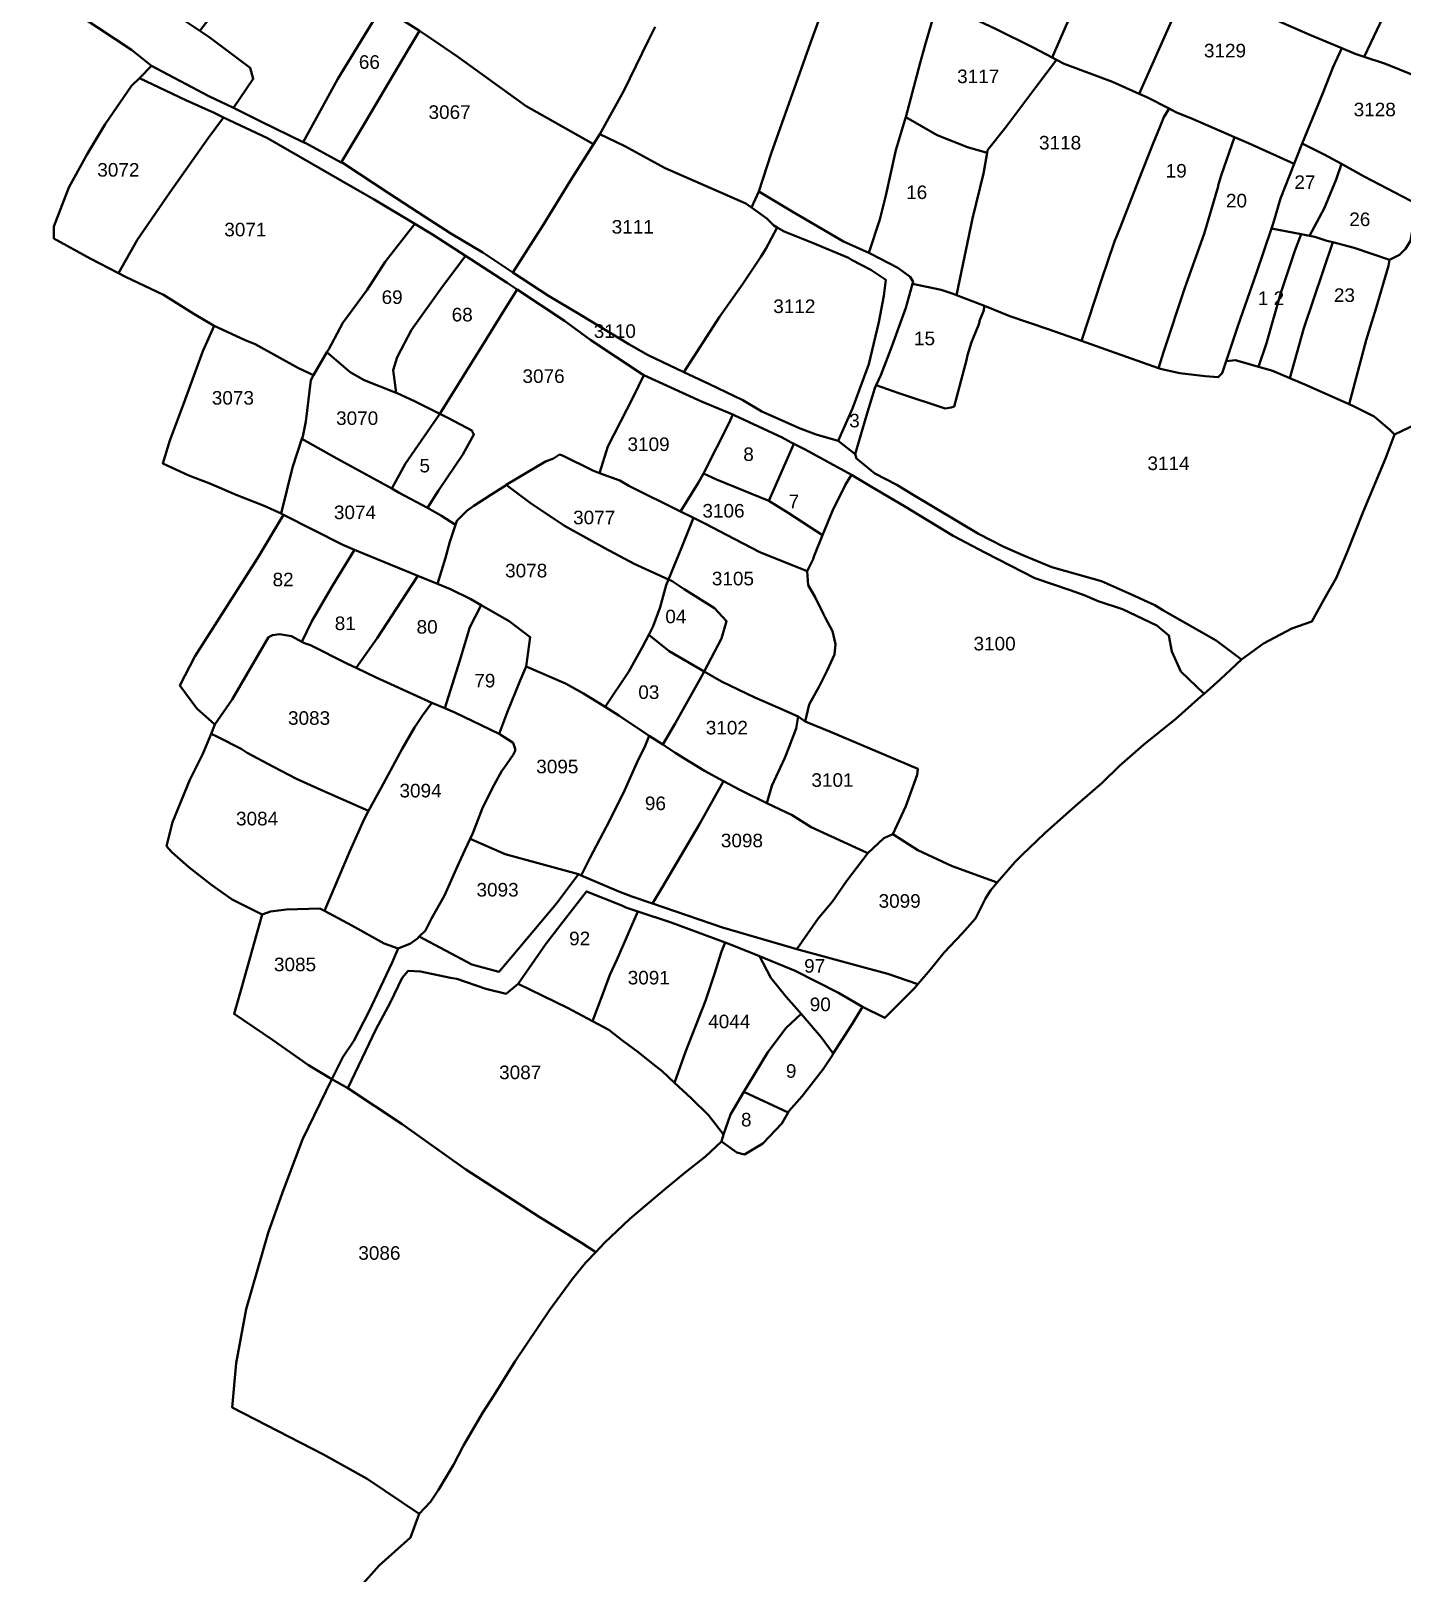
# Model space of a CAD drawing. Header units: inches. Extents: x -210528 to -96779, y -167010 to -59860.
# Drawn here: x -193927 to -180840, y -139259 to -124539 of the extents above; entities that cross this region are included whole.
import ezdxf

# ---------------------------------------------------------------- set-up
doc = ezdxf.new("R2010")
doc.units = ezdxf.units.IN
doc.header["$MEASUREMENT"] = 0
doc.layers.add('PDF7_Geometry', color=9, linetype='Continuous', true_color=0x808080)
doc.layers.add('PDF7_Text', color=7, linetype='Continuous', true_color=0xffffff)
doc.styles.add('PDF Arial', font='arial.ttf')

msp = doc.modelspace()

# ---------------------------------------------------------------- linework, layer by layer
at = {"layer": 'PDF7_Geometry', "color": 1, "lineweight": 40}
for points in [[(-180298, -122728), (-180038, -122881), (-179491, -123197), (-179404, -123322), (-179375, -123475), (-179335, -123584), (-179443, -123686), (-179539, -123820), (-179673, -124079), (-180087, -124903), (-180210, -125154), (-180260, -125133), (-180615, -125009), (-181000, -124855), (-181203, -124788), (-180990, -124338), (-180865, -124050), (-180740, -123734), (-180586, -123370), (-180461, -123063), (-180394, -122900)], [(-184868, -123066), (-184643, -123139), (-184152, -123293), (-184114, -123331), (-184085, -123360), (-183778, -123532), (-183611, -123632), (-183710, -123791), (-184028, -124443), (-184180, -124794), (-184354, -124702), (-184720, -124519), (-185271, -124261), (-185152, -123896), (-184969, -123398)], [(-193788, -123474), (-192919, -124125), (-192592, -124355), (-192314, -124538), (-192227, -124595), (-191833, -124892), (-191804, -124998), (-191994, -125275), (-192227, -125161), (-192775, -124873), (-192967, -124720), (-193284, -124509), (-193553, -124336), (-193813, -124192), (-194149, -123981), (-194178, -123943), (-194043, -123723)], [(-183611, -123632), (-183249, -123849), (-182863, -124045), (-182941, -124213), (-183018, -124395), (-183351, -125139), (-183605, -125027), (-184066, -124855), (-184140, -124816), (-184180, -124794), (-184028, -124443), (-183710, -123791)], [(-191669, -123876), (-191371, -123713), (-191217, -123819), (-191142, -123879), (-190919, -124058), (-190579, -124309), (-190746, -124586), (-190996, -124998), (-191327, -125600), (-191737, -125400), (-191994, -125275), (-191804, -124998), (-191833, -124892), (-192227, -124595), (-192314, -124538), (-192034, -124173), (-192014, -124157)], [(-182863, -124045), (-182827, -124063), (-182759, -124098), (-182567, -124184), (-182028, -124443), (-181721, -124577), (-181417, -124705), (-181500, -124884), (-181596, -125133), (-181793, -125614), (-181855, -125766), (-181872, -125807), (-182307, -125612), (-182441, -125554), (-182836, -125382), (-182999, -125315), (-183065, -125281), (-183278, -125171), (-183351, -125139), (-183018, -124395), (-182941, -124213)], [(-190579, -124309), (-190554, -124327), (-190219, -124540), (-190333, -124729), (-190775, -125477), (-190965, -125794), (-191304, -125611), (-191327, -125600), (-190996, -124998), (-190746, -124586)], [(-185271, -124261), (-184720, -124519), (-184354, -124702), (-184180, -124794), (-184140, -124816), (-184335, -125075), (-184624, -125459), (-184797, -125679), (-184801, -125704), (-184989, -125650), (-185277, -125535), (-185577, -125362), (-185441, -124845), (-185393, -124673), (-185277, -124280)], [(-190219, -124540), (-190102, -124614), (-189853, -124787), (-189199, -125257), (-188997, -125372), (-188559, -125622), (-188776, -125966), (-189036, -126388), (-189326, -126845), (-189613, -126656), (-189920, -126474), (-190170, -126311), (-190506, -126090), (-190948, -125803), (-190965, -125794), (-190775, -125477), (-190333, -124729)], [(-184140, -124816), (-184066, -124855), (-183605, -125027), (-183351, -125139), (-183278, -125171), (-183065, -125281), (-183115, -125363), (-183153, -125459), (-183220, -125622), (-183355, -125967), (-183528, -126408), (-183586, -126551), (-183711, -126916), (-183901, -127498), (-184220, -127385), (-184585, -127261), (-184826, -127165), (-185092, -127062), (-184941, -126331), (-184835, -125899), (-184801, -125704), (-184797, -125679), (-184624, -125459), (-184335, -125075)], [(-181417, -124705), (-181288, -124759), (-181203, -124788), (-181000, -124855), (-180615, -125009), (-180260, -125133), (-180210, -125154), (-180289, -125373), (-180442, -125651), (-180500, -125766), (-180577, -125948), (-180692, -126196), (-181202, -125929), (-181420, -125809), (-181586, -125718), (-181793, -125614), (-181596, -125133), (-181500, -124884)], [(-192775, -124873), (-192227, -125161), (-191994, -125275), (-191737, -125400), (-191327, -125600), (-191304, -125611), (-190965, -125794), (-190948, -125803), (-190506, -126090), (-190170, -126311), (-189920, -126474), (-189613, -126656), (-189326, -126845), (-188988, -127068), (-188680, -127250), (-188219, -127528), (-188036, -127634), (-187697, -127795), (-187450, -127912), (-187133, -128065), (-186950, -128171), (-186585, -128334), (-186431, -128391), (-186224, -128453), (-186059, -128578), (-186047, -128621), (-185874, -128765), (-185662, -128871), (-185508, -128966), (-184884, -129340), (-184643, -129465), (-184461, -129542), (-184182, -129657), (-183711, -129791), (-183452, -129906), (-183202, -130021), (-183125, -130069), (-182615, -130357), (-182375, -130539), (-182577, -130730), (-182729, -130866), (-182952, -130654), (-183038, -130462), (-183067, -130309), (-183183, -130213), (-183509, -130059), (-183740, -129983), (-183875, -129925), (-184009, -129877), (-184346, -129762), (-184816, -129522), (-185124, -129359), (-185595, -129072), (-185903, -128890), (-186095, -128775), (-186537, -128535), (-186645, -128481), (-186671, -128468), (-186758, -128420), (-187210, -128209), (-187227, -128202), (-187527, -128075), (-188076, -127824), (-188094, -127816), (-188584, -127490), (-188834, -127308), (-189285, -127008), (-189382, -126944), (-189779, -126687), (-190093, -126483), (-190262, -126382), (-190651, -126148), (-190852, -126033), (-191669, -125563), (-192087, -125367), (-192179, -125323), (-192448, -125199), (-192891, -124989)], [(-192891, -124989), (-192448, -125199), (-192179, -125323), (-192087, -125367), (-192236, -125563), (-192602, -126081), (-192909, -126531), (-193091, -126852), (-193361, -126713), (-193707, -126521), (-193707, -126406), (-193563, -126033), (-193390, -125716), (-193217, -125429), (-192967, -125065)], [(-192087, -125367), (-191669, -125563), (-190852, -126033), (-190651, -126148), (-190262, -126382), (-190545, -126742), (-190718, -127011), (-190949, -127327), (-191083, -127576), (-191101, -127607), (-191229, -127826), (-191372, -127758), (-191785, -127528), (-191881, -127490), (-192185, -127352), (-192371, -127240), (-192660, -127058), (-193025, -126886), (-193091, -126852), (-192909, -126531), (-192602, -126081), (-192236, -125563)], [(-185577, -125362), (-185277, -125535), (-184989, -125650), (-184801, -125704), (-184835, -125899), (-184941, -126331), (-185092, -127062), (-185124, -127050), (-185239, -127011), (-185513, -126952), (-185508, -126935), (-185537, -126887), (-185652, -126800), (-185912, -126666), (-185929, -126658), (-185825, -126340), (-185768, -126110), (-185671, -125679), (-185585, -125391)], [(-183065, -125281), (-182999, -125315), (-182836, -125382), (-182441, -125554), (-182567, -125919), (-182596, -126015), (-182596, -126024), (-182730, -126475), (-182913, -126992), (-183115, -127596), (-183164, -127758), (-183624, -127596), (-183901, -127498), (-183711, -126916), (-183586, -126551), (-183528, -126408), (-183355, -125967), (-183220, -125622), (-183153, -125459), (-183115, -125363)], [(-188497, -125525), (-188257, -125640), (-187873, -125851), (-187104, -126187), (-187051, -126224), (-186902, -126331), (-186835, -126398), (-186806, -126415), (-186912, -126618), (-186960, -126695), (-187133, -126953), (-187354, -127270), (-187697, -127795), (-188036, -127634), (-188219, -127528), (-188680, -127250), (-188988, -127068), (-189326, -126845), (-189036, -126388), (-188776, -125966), (-188559, -125622)], [(-182441, -125554), (-182307, -125612), (-181872, -125807), (-182000, -126139), (-182067, -126369), (-182086, -126426), (-182230, -126849), (-182404, -127347), (-182519, -127692), (-182557, -127807), (-182596, -127845), (-182721, -127836), (-182961, -127807), (-183134, -127769), (-183164, -127758), (-183115, -127596), (-182913, -126992), (-182730, -126475), (-182596, -126024), (-182596, -126015), (-182567, -125919)], [(-181793, -125614), (-181586, -125718), (-181420, -125809), (-181471, -125957), (-181586, -126235), (-181723, -126494), (-181805, -126479), (-182086, -126426), (-182067, -126369), (-182000, -126139), (-181872, -125807), (-181855, -125766)], [(-181420, -125809), (-181202, -125929), (-180692, -126196), (-180702, -126216), (-180760, -126542), (-180808, -126619), (-180866, -126676), (-180962, -126724), (-181298, -126609), (-181502, -126557), (-181558, -126542), (-181673, -126504), (-181723, -126494), (-181586, -126235), (-181471, -125957)], [(-187051, -126224), (-186979, -126072), (-186662, -126263), (-186171, -126551), (-185929, -126658), (-185912, -126666), (-185652, -126800), (-185537, -126887), (-185508, -126935), (-185513, -126952), (-185576, -127184), (-185720, -127577), (-185816, -127826), (-185861, -127922), (-185874, -127950), (-185951, -128209), (-186059, -128578), (-186224, -128453), (-186085, -128142), (-185931, -127720), (-185835, -127318), (-185787, -127069), (-185768, -126915), (-185912, -126819), (-186095, -126724), (-186123, -126704), (-186469, -126561), (-186738, -126455), (-186806, -126415), (-186835, -126398), (-186902, -126331)], [(-190262, -126382), (-190093, -126483), (-189779, -126687), (-190016, -127001), (-190295, -127394), (-190430, -127653), (-190468, -127777), (-190442, -127993), (-190747, -127873), (-190881, -127796), (-191101, -127607), (-191083, -127576), (-190949, -127327), (-190718, -127011), (-190545, -126742)], [(-186806, -126415), (-186738, -126455), (-186469, -126561), (-186123, -126704), (-186095, -126724), (-185912, -126819), (-185768, -126915), (-185787, -127069), (-185835, -127318), (-185931, -127720), (-186085, -128142), (-186224, -128453), (-186431, -128391), (-186585, -128334), (-186950, -128171), (-187133, -128065), (-187450, -127912), (-187697, -127795), (-187354, -127270), (-187133, -126953), (-186960, -126695), (-186912, -126618)], [(-182086, -126426), (-181805, -126479), (-181865, -126638), (-182000, -127050), (-182134, -127520), (-182210, -127746), (-182432, -127683), (-182519, -127692), (-182404, -127347), (-182230, -126849)], [(-181805, -126479), (-181723, -126494), (-181673, -126504), (-181558, -126542), (-181502, -126557), (-181779, -127376), (-181912, -127853), (-182067, -127788), (-182096, -127778), (-182210, -127746), (-182134, -127520), (-182000, -127050), (-181865, -126638)], [(-181502, -126557), (-181298, -126609), (-180962, -126724), (-180971, -126782), (-181087, -127184), (-181183, -127491), (-181345, -128103), (-181769, -127913), (-181912, -127853), (-181779, -127376)], [(-180760, -126542), (-180500, -126686), (-180385, -126763), (-179943, -127041), (-179371, -127418), (-179453, -127482), (-179645, -127625), (-179856, -127788), (-180164, -127999), (-180347, -128104), (-180635, -128258), (-180914, -128392), (-180962, -128344), (-181106, -128219), (-181298, -128124), (-181345, -128103), (-181183, -127491), (-181087, -127184), (-180971, -126782), (-180962, -126724), (-180866, -126676), (-180808, -126619)], [(-189779, -126687), (-189382, -126944), (-189285, -127008), (-189420, -127222), (-189603, -127519), (-189699, -127672), (-190007, -128170), (-190024, -128195), (-190266, -128074), (-190430, -127998), (-190442, -127993), (-190468, -127777), (-190430, -127653), (-190295, -127394), (-190016, -127001)], [(-189285, -127008), (-188834, -127308), (-188584, -127490), (-188094, -127816), (-188076, -127824), (-188180, -128036), (-188421, -128506), (-188501, -128760), (-188565, -128736), (-188853, -128592), (-188882, -128583), (-188940, -128621), (-189017, -128650), (-189391, -128873), (-189401, -128880), (-189536, -128966), (-189699, -129071), (-189767, -129119), (-189863, -129215), (-189876, -129255), (-190007, -129167), (-190142, -129093), (-190036, -128927), (-189805, -128582), (-189699, -128391), (-189718, -128352), (-189940, -128237), (-190024, -128195), (-190007, -128170), (-189699, -127672), (-189603, -127519), (-189420, -127222)], [(-185513, -126952), (-185239, -127011), (-185124, -127050), (-185092, -127062), (-184826, -127165), (-184835, -127213), (-184874, -127308), (-184874, -127318), (-184883, -127347), (-184951, -127510), (-184989, -127634), (-184999, -127682), (-185114, -128123), (-185143, -128133), (-185201, -128142), (-185643, -127998), (-185861, -127922), (-185816, -127826), (-185720, -127577), (-185576, -127184)], [(-184826, -127165), (-184585, -127261), (-184220, -127385), (-183901, -127498), (-183624, -127596), (-183164, -127758), (-183134, -127769), (-182961, -127807), (-182721, -127836), (-182596, -127845), (-182557, -127807), (-182519, -127692), (-182432, -127683), (-182210, -127746), (-182096, -127778), (-182067, -127788), (-181912, -127853), (-181769, -127913), (-181345, -128103), (-181298, -128124), (-181106, -128219), (-180962, -128344), (-180914, -128392), (-181000, -128622), (-181212, -129130), (-181366, -129513), (-181471, -129762), (-181568, -129935), (-181702, -130175), (-181894, -130242), (-182164, -130385), (-182375, -130539), (-182615, -130357), (-183125, -130069), (-183202, -130021), (-183452, -129906), (-183711, -129791), (-184182, -129657), (-184461, -129542), (-184643, -129465), (-184884, -129340), (-185508, -128966), (-185662, -128871), (-185874, -128765), (-186047, -128621), (-186059, -128578), (-185951, -128209), (-185874, -127950), (-185861, -127922), (-185643, -127998), (-185201, -128142), (-185143, -128133), (-185114, -128123), (-184999, -127682), (-184989, -127634), (-184951, -127510), (-184883, -127347), (-184874, -127318), (-184874, -127308), (-184835, -127213)], [(-192185, -127352), (-191881, -127490), (-191785, -127528), (-191372, -127758), (-191229, -127826), (-191256, -127873), (-191304, -128266), (-191333, -128410), (-191340, -128432), (-191429, -128707), (-191537, -129147), (-191699, -129071), (-191968, -128966), (-192218, -128860), (-192420, -128783), (-192669, -128668), (-192602, -128448), (-192467, -128093), (-192285, -127595), (-192179, -127355)], [(-191101, -127607), (-190881, -127796), (-190747, -127873), (-190442, -127993), (-190430, -127998), (-190266, -128074), (-190024, -128195), (-190353, -128669), (-190482, -128907), (-191007, -128621), (-191340, -128432), (-191333, -128410), (-191304, -128266), (-191256, -127873), (-191229, -127826)], [(-188076, -127824), (-187527, -128075), (-187227, -128202), (-187267, -128286), (-187498, -128746), (-187508, -128764), (-187556, -128851), (-187727, -129125), (-188219, -128880), (-188306, -128832), (-188501, -128760), (-188421, -128506), (-188180, -128036)], [(-190024, -128195), (-189940, -128237), (-189718, -128352), (-189699, -128391), (-189805, -128582), (-190036, -128927), (-190142, -129093), (-190411, -128947), (-190482, -128907), (-190353, -128669)], [(-187227, -128202), (-187210, -128209), (-186758, -128420), (-186671, -128468), (-186645, -128481), (-186883, -129024), (-187383, -128822), (-187508, -128764), (-187498, -128746), (-187267, -128286)], [(-191340, -128432), (-191007, -128621), (-190482, -128907), (-190411, -128947), (-190142, -129093), (-190007, -129167), (-189876, -129255), (-189930, -129416), (-189969, -129570), (-190046, -129816), (-190235, -129739), (-190747, -129531), (-190839, -129492), (-190949, -129445), (-191516, -129157), (-191537, -129147), (-191429, -128707)], [(-186645, -128481), (-186537, -128535), (-186095, -128775), (-186152, -128870), (-186277, -129120), (-186371, -129352), (-186700, -129139), (-186883, -129024)], [(-189391, -128873), (-189017, -128650), (-188940, -128621), (-188882, -128583), (-188853, -128592), (-188565, -128736), (-188501, -128760), (-188306, -128832), (-188219, -128880), (-187727, -129125), (-187602, -129188), (-187719, -129474), (-187841, -129774), (-188171, -129627), (-188402, -129503), (-188421, -129493), (-188834, -129263), (-189161, -129043)], [(-187508, -128764), (-187383, -128822), (-186883, -129024), (-186700, -129139), (-186371, -129352), (-186451, -129551), (-186460, -129580), (-186518, -129695), (-186970, -129513), (-187287, -129350), (-187489, -129244), (-187602, -129188), (-187727, -129125), (-187556, -128851)], [(-186095, -128775), (-185903, -128890), (-185595, -129072), (-185124, -129359), (-184816, -129522), (-184346, -129762), (-184009, -129877), (-183875, -129925), (-183740, -129983), (-183509, -130059), (-183183, -130213), (-183067, -130309), (-183038, -130462), (-182952, -130654), (-182729, -130866), (-182760, -130893), (-183000, -131104), (-183308, -131353), (-183538, -131554), (-183702, -131717), (-183961, -131938), (-184250, -132197), (-184471, -132407), (-184538, -132474), (-184704, -132667), (-185134, -132513), (-185461, -132359), (-185701, -132206), (-185576, -131938), (-185470, -131640), (-185461, -131583), (-186297, -131228), (-186537, -131132), (-186499, -130969), (-186403, -130797), (-186326, -130644), (-186258, -130490), (-186249, -130394), (-186278, -130270), (-186345, -130145), (-186364, -130107), (-186441, -129944), (-186508, -129829), (-186518, -129695), (-186460, -129580), (-186451, -129551), (-186371, -129352), (-186277, -129120), (-186152, -128870)], [(-189876, -129255), (-189863, -129215), (-189767, -129119), (-189699, -129071), (-189536, -128966), (-189401, -128880), (-189391, -128873), (-189161, -129043), (-188834, -129263), (-188421, -129493), (-188402, -129503), (-188171, -129627), (-187841, -129774), (-187864, -129829), (-187921, -130040), (-187989, -130222), (-188031, -130302), (-188094, -130423), (-188219, -130653), (-188447, -130992), (-188652, -130864), (-188825, -130768), (-189200, -130605), (-189161, -130327), (-189363, -130174), (-189629, -130020), (-189728, -129963), (-189921, -129867), (-190046, -129816), (-189969, -129570), (-189930, -129416)], [(-191516, -129157), (-190949, -129445), (-190839, -129492), (-191045, -129828), (-191247, -130173), (-191341, -130370), (-191439, -130317), (-191555, -130298), (-191622, -130307), (-191660, -130327), (-192006, -130921), (-192170, -131160), (-192343, -131007), (-192506, -130787), (-192362, -130509), (-191958, -129876), (-191766, -129579)], [(-187602, -129188), (-187489, -129244), (-187287, -129350), (-186970, -129513), (-186518, -129695), (-186508, -129829), (-186441, -129944), (-186364, -130107), (-186345, -130145), (-186278, -130270), (-186249, -130394), (-186258, -130490), (-186326, -130644), (-186403, -130797), (-186499, -130969), (-186537, -131132), (-186605, -131084), (-186797, -130998), (-187018, -130902), (-187335, -130749), (-187502, -130653), (-187335, -130337), (-187287, -130174), (-187402, -130049), (-187691, -129867), (-187806, -129790), (-187841, -129774), (-187719, -129474)], [(-190839, -129492), (-190747, -129531), (-190235, -129739), (-190343, -129905), (-190622, -130336), (-190822, -130619), (-190911, -130576), (-191257, -130403), (-191314, -130384), (-191341, -130370), (-191247, -130173), (-191045, -129828)], [(-190235, -129739), (-190046, -129816), (-189921, -129867), (-189728, -129963), (-189629, -130020), (-189738, -130231), (-189834, -130547), (-189976, -131005), (-190101, -130951), (-190171, -130921), (-190632, -130710), (-190822, -130619), (-190622, -130336), (-190343, -129905)], [(-187841, -129774), (-187806, -129790), (-187691, -129867), (-187402, -130049), (-187287, -130174), (-187335, -130337), (-187502, -130653), (-187835, -130461), (-188031, -130302), (-187989, -130222), (-187921, -130040), (-187864, -129829)], [(-189629, -130020), (-189363, -130174), (-189161, -130327), (-189200, -130605), (-189257, -130739), (-189382, -131046), (-189459, -131247), (-189882, -131046), (-189976, -131005), (-189834, -130547), (-189738, -130231)], [(-190822, -130619), (-190632, -130710), (-190171, -130921), (-190101, -130951), (-190190, -131074), (-190267, -131189), (-190382, -131391), (-190584, -131764), (-190705, -131984), (-191161, -131783), (-191391, -131678), (-191612, -131563), (-191862, -131429), (-191920, -131390), (-192151, -131275), (-192207, -131250), (-192170, -131160), (-192006, -130921), (-191660, -130327), (-191622, -130307), (-191555, -130298), (-191439, -130317), (-191341, -130370), (-191314, -130384), (-191257, -130403), (-190911, -130576)], [(-188031, -130302), (-187835, -130461), (-187502, -130653), (-187527, -130701), (-187777, -131151), (-187897, -131351), (-188025, -131267), (-188056, -131247), (-188315, -131075), (-188447, -130992), (-188219, -130653), (-188094, -130423)], [(-189200, -130605), (-188825, -130768), (-188652, -130864), (-188447, -130992), (-188315, -131075), (-188056, -131247), (-188025, -131267), (-188066, -131362), (-188143, -131525), (-188258, -131784), (-188402, -132071), (-188594, -132436), (-188674, -132600), (-188700, -132589), (-188912, -132531), (-189402, -132397), (-189735, -132250), (-189709, -132196), (-189613, -131947), (-189507, -131736), (-189431, -131602), (-189411, -131573), (-189325, -131448), (-189306, -131410), (-189306, -131391), (-189325, -131333), (-189459, -131247), (-189382, -131046), (-189257, -130739)], [(-187502, -130653), (-187335, -130749), (-187018, -130902), (-186797, -130998), (-186605, -131084), (-186624, -131199), (-186691, -131372), (-186730, -131477), (-186855, -131746), (-186903, -131909), (-187162, -131784), (-187317, -131700), (-187499, -131602), (-187777, -131429), (-187897, -131351), (-187777, -131151), (-187527, -130701)], [(-189976, -131005), (-189882, -131046), (-189459, -131247), (-189325, -131333), (-189306, -131391), (-189306, -131410), (-189325, -131448), (-189411, -131573), (-189431, -131602), (-189507, -131736), (-189613, -131947), (-189709, -132196), (-189735, -132250), (-189786, -132359), (-189854, -132512), (-189979, -132790), (-190104, -133010), (-190161, -133125), (-190220, -133184), (-190238, -133202), (-190305, -133250), (-190421, -133298), (-190555, -133250), (-190863, -133077), (-191126, -132938), (-190882, -132368), (-190747, -132062), (-190705, -131984), (-190584, -131764), (-190382, -131391), (-190267, -131189), (-190190, -131074), (-190101, -130951)], [(-186537, -131132), (-186297, -131228), (-185461, -131583), (-185470, -131640), (-185576, -131938), (-185701, -132206), (-185788, -132244), (-185941, -132388), (-186480, -132139), (-186662, -132024), (-186903, -131909), (-186855, -131746), (-186730, -131477), (-186691, -131372), (-186624, -131199), (-186605, -131084)], [(-192207, -131250), (-192151, -131275), (-191920, -131390), (-191862, -131429), (-191612, -131563), (-191391, -131678), (-191161, -131783), (-190705, -131984), (-190747, -132062), (-190882, -132368), (-191126, -132938), (-191170, -132914), (-191488, -132924), (-191641, -132943), (-191718, -132972), (-192007, -132828), (-192199, -132694), (-192420, -132521), (-192583, -132378), (-192631, -132320), (-192574, -132090), (-192410, -131687), (-192285, -131438)], [(-188025, -131267), (-187897, -131351), (-187777, -131429), (-187499, -131602), (-187317, -131700), (-187547, -132110), (-187902, -132714), (-187996, -132867), (-188191, -132800), (-188316, -132752), (-188674, -132600), (-188594, -132436), (-188402, -132071), (-188258, -131784), (-188143, -131525), (-188066, -131362)], [(-187317, -131700), (-187162, -131784), (-186903, -131909), (-186662, -132024), (-186480, -132139), (-185941, -132388), (-186143, -132656), (-186278, -132848), (-186413, -133011), (-186618, -133303), (-186672, -133289), (-187326, -133097), (-187996, -132867), (-187902, -132714), (-187547, -132110)], [(-189735, -132250), (-189402, -132397), (-188912, -132531), (-188700, -132589), (-188912, -132867), (-189344, -133384), (-189450, -133509), (-189460, -133519), (-189719, -133451), (-190220, -133184), (-190161, -133125), (-190104, -133010), (-189979, -132790), (-189854, -132512), (-189786, -132359)], [(-185701, -132206), (-185461, -132359), (-185134, -132513), (-184704, -132667), (-184769, -132743), (-184817, -132819), (-184913, -133011), (-185038, -133155), (-185211, -133337), (-185346, -133500), (-185461, -133638), (-185749, -133538), (-185961, -133481), (-186618, -133303), (-186413, -133011), (-186278, -132848), (-186143, -132656), (-185941, -132388), (-185788, -132244)], [(-188700, -132589), (-188674, -132600), (-188316, -132752), (-188191, -132800), (-187996, -132867), (-187326, -133097), (-186672, -133289), (-186618, -133303), (-185961, -133481), (-185749, -133538), (-185461, -133638), (-185490, -133672), (-185778, -133960), (-185990, -133854), (-186220, -133720), (-186634, -133509), (-186973, -133372), (-187249, -133260), (-187301, -133240), (-187816, -133049), (-188136, -132943), (-188248, -132905), (-188287, -132886), (-188623, -132752), (-188825, -133011), (-189008, -133250), (-189277, -133634), (-189392, -133729), (-189585, -133681), (-189863, -133586), (-189921, -133576), (-190209, -133518), (-190325, -133509), (-190382, -133576), (-190498, -133815), (-190632, -134065), (-190902, -134630), (-191055, -134544), (-190950, -134333), (-190844, -134180), (-190700, -133902), (-190478, -133432), (-190421, -133298), (-190305, -133250), (-190238, -133202), (-190220, -133184), (-189719, -133451), (-189460, -133519), (-189450, -133509), (-189344, -133384), (-188912, -132867)], [(-188136, -132943), (-188335, -133404), (-188402, -133547), (-188470, -133729), (-188568, -133991), (-188806, -133864), (-189277, -133634), (-189008, -133250), (-188825, -133011), (-188623, -132752), (-188287, -132886), (-188248, -132905)], [(-191718, -132972), (-191641, -132943), (-191488, -132924), (-191170, -132914), (-191126, -132938), (-190863, -133077), (-190555, -133250), (-190421, -133298), (-190478, -133432), (-190700, -133902), (-190844, -134180), (-190950, -134333), (-191055, -134544), (-191276, -134410), (-191622, -134170), (-191988, -133921), (-191911, -133652)], [(-187301, -133240), (-187335, -133327), (-187403, -133538), (-187489, -133797), (-187681, -134285), (-187783, -134579), (-187903, -134468), (-187989, -134400), (-188133, -134285), (-188277, -134180), (-188412, -134075), (-188568, -133991), (-188470, -133729), (-188402, -133547), (-188335, -133404), (-188136, -132943), (-187816, -133049)], [(-186973, -133372), (-186864, -133576), (-186720, -133758), (-186643, -133845), (-186577, -133920), (-186720, -134056), (-186893, -134286), (-187086, -134602), (-187123, -134665), (-187249, -134880), (-187316, -135071), (-187460, -134889), (-187624, -134726), (-187783, -134579), (-187681, -134285), (-187489, -133797), (-187403, -133538), (-187335, -133327), (-187301, -133240), (-187249, -133260)], [(-189277, -133634), (-188806, -133864), (-188568, -133991), (-188412, -134075), (-188277, -134180), (-188133, -134285), (-187989, -134400), (-187903, -134468), (-187783, -134579), (-187624, -134726), (-187460, -134889), (-187316, -135071), (-187336, -135139), (-187489, -135282), (-187682, -135436), (-187884, -135599), (-188210, -135876), (-188451, -136106), (-188535, -136195), (-188672, -136106), (-189075, -135857), (-189777, -135407), (-190383, -134975), (-190902, -134630), (-190632, -134065), (-190498, -133815), (-190382, -133576), (-190325, -133509), (-190209, -133518), (-189921, -133576), (-189863, -133586), (-189585, -133681), (-189392, -133729)], [(-185990, -133854), (-186076, -133998), (-186269, -134300), (-186384, -134142), (-186577, -133920), (-186643, -133845), (-186720, -133758), (-186864, -133576), (-186973, -133372), (-186634, -133509), (-186220, -133720)], [(-186577, -133920), (-186384, -134142), (-186269, -134300), (-186278, -134314), (-186365, -134449), (-186567, -134707), (-186692, -134851), (-186699, -134864), (-187123, -134665), (-187086, -134602), (-186893, -134286), (-186720, -134056)], [(-190902, -134630), (-190383, -134975), (-189777, -135407), (-189075, -135857), (-188672, -136106), (-188535, -136195), (-188633, -136298), (-188758, -136451), (-188979, -136749), (-189306, -137237), (-189508, -137563), (-189614, -137726), (-189797, -138042), (-189893, -138224), (-190037, -138464), (-190114, -138579), (-190220, -138694), (-190719, -138358), (-191133, -138128), (-192007, -137678), (-191969, -137256), (-191873, -136739), (-191661, -136010), (-191526, -135627), (-191334, -135119), (-191055, -134544)], [(-187123, -134665), (-186699, -134864), (-186759, -134966), (-186941, -135158), (-187115, -135263), (-187191, -135244), (-187336, -135139), (-187316, -135071), (-187249, -134880)]]:
    msp.add_lwpolyline(points, close=True, dxfattribs=at)
for points in [[(-187969, -124500), (-188036, -124634), (-188267, -125113), (-188497, -125525), (-188559, -125622), (-188997, -125372), (-189199, -125257), (-189853, -124787), (-190102, -124614), (-190219, -124540), (-190554, -124327)], [(-186354, -124289), (-186488, -124653), (-186863, -125708), (-186979, -126072), (-187051, -126224), (-187104, -126187), (-187873, -125851), (-188257, -125640), (-188497, -125525), (-188267, -125113), (-188036, -124634), (-187969, -124500)], [(-185277, -124280), (-185393, -124673), (-185441, -124845), (-185577, -125362), (-185585, -125391), (-185671, -125679), (-185768, -126110), (-185825, -126340), (-185929, -126658), (-186171, -126551), (-186662, -126263), (-186979, -126072), (-186863, -125708), (-186488, -124653), (-186354, -124289)], [(-180990, -124338), (-181203, -124788), (-181288, -124759), (-181417, -124705), (-181721, -124577), (-182028, -124443)], [(-190967, -139593), (-190604, -139187), (-190303, -138919), (-190220, -138694), (-190114, -138579), (-190037, -138464), (-189893, -138224), (-189797, -138042), (-189614, -137726), (-189508, -137563), (-189306, -137237), (-188979, -136749), (-188758, -136451), (-188633, -136298), (-188535, -136195), (-188451, -136106), (-188210, -135876), (-187884, -135599), (-187682, -135436), (-187489, -135282), (-187336, -135139), (-187191, -135244), (-187115, -135263), (-186941, -135158), (-186759, -134966), (-186699, -134864), (-186692, -134851), (-186567, -134707), (-186365, -134449), (-186278, -134314), (-186269, -134300), (-186076, -133998), (-185990, -133854), (-185778, -133960), (-185490, -133672), (-185461, -133638), (-185346, -133500), (-185211, -133337), (-185038, -133155), (-184913, -133011), (-184817, -132819), (-184769, -132743), (-184704, -132667), (-184538, -132474), (-184471, -132407), (-184250, -132197), (-183961, -131938), (-183702, -131717), (-183538, -131554), (-183308, -131353), (-183000, -131104), (-182760, -130893), (-182729, -130866), (-182577, -130730), (-182375, -130539), (-182164, -130385), (-181894, -130242), (-181702, -130175), (-181568, -129935), (-181471, -129762), (-181366, -129513), (-181212, -129130), (-181000, -128622), (-180914, -128392), (-180635, -128258)]]:
    msp.add_lwpolyline(points, dxfattribs=at)

# ---------------------------------------------------------------- texts
at = {"layer": 'PDF7_Text', "color": 4, "attachment_point": 7, "rotation": 359.9925, "style": 'PDF Arial'}
for s, insert, char_height in [('3129', (-182732, -124794), 129.4), ('66', (-190797, -124903), 129.4), ('3117', (-185087, -125040), 129.4), ('3067', (-190132, -125381), 129.4), ('3128', (-181303, -125356), 129.4), ('3118', (-184306, -125673), 129.4), ('3072', (-193293, -125932), 129.4), ('19', (-183097, -125941), 129.4), ('27', (-181869, -126048), 129.4), ('16', (-185574, -126146), 129.4), ('20', (-182522, -126226), 129.4), ('26', (-181345, -126404), 129.4), ('3071', (-192081, -126502), 129.4), ('3111', (-188384, -126476), 129.4), ('69', (-190580, -127147), 129.4), ('1 2', (-182218, -127156), 129.4), ('23', (-181492, -127128), 129.4), ('68', (-189911, -127314), 129.4), ('3112', (-186842, -127234), 129.4), ('3110', (-188555, -127471), 129.4), ('15', (-185499, -127541), 129.4), ('3076', (-189235, -127901), 129.4), ('3073', (-192200, -128108), 129.4), ('3070', (-191014, -128302), 129.4), ('3', (-186117, -128325), 129), ('3109', (-188233, -128551), 129.4), ('5', (-190218, -128755), 129), ('8', (-187128, -128646), 129), ('3114', (-183271, -128733), 129.4), ('3074', (-191035, -129201), 129.4), ('3106', (-187518, -129186), 129.4), ('7', (-186696, -129095), 129), ('3077', (-188752, -129250), 129.4), ('3078', (-189401, -129757), 129.4), ('82', (-191620, -129842), 129.4), ('3105', (-187428, -129833), 129.4), ('04', (-187872, -130195), 129.4), ('81', (-191027, -130260), 129.4), ('80', (-190246, -130294), 129.4), ('3100', (-184931, -130454), 129.4), ('79', (-189695, -130807), 129.4), ('03', (-188130, -130917), 129.4), ('3083', (-191473, -131164), 129.4), ('3102', (-187486, -131256), 129.4), ('3095', (-189104, -131627), 129.4), ('3094', (-190409, -131857), 129.4), ('3101', (-186478, -131756), 129.4), ('96', (-188067, -131978), 129.4), ('3084', (-191969, -132124), 129.4), ('3098', (-187342, -132333), 129.4), ('3093', (-189674, -132803), 129.4), ('3099', (-185837, -132910), 129.4), ('92', (-188790, -133268), 129.4), ('3085', (-191607, -133516), 129.4), ('3091', (-188231, -133642), 129.4), ('97', (-186547, -133530), 129.4), ('90', (-186494, -133897), 129.4), ('4044', (-187463, -134060), 129.4), ('3087', (-189458, -134546), 129.4), ('9', (-186721, -134533), 129), ('8', (-187150, -134997), 129), ('3086', (-190802, -136270), 129.4)]:
    msp.add_mtext(s, dxfattribs=dict(at, insert=insert, char_height=char_height))

doc.saveas('drawing.dxf')
